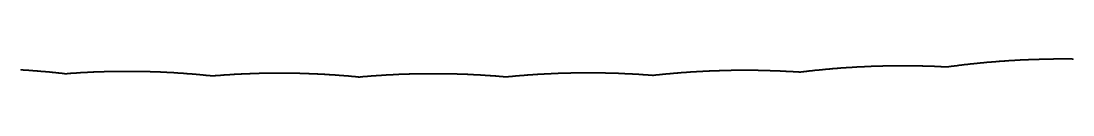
# Model space of a CAD drawing. Header units: metres. Extents: x 0 to 360, y 49 to 117.
# Drawn here: x 191.26 to 202.5, y 66.27 to 66.47 of the extents above; entities that cross this region are included whole.
import ezdxf

# ---------------------------------------------------------------- set-up
doc = ezdxf.new("R2010")
doc.units = ezdxf.units.M

msp = doc.modelspace()

# ---------------------------------------------------------------- linework, layer by layer
for p in [(202.128, 66.464), (202.134, 66.464), (202.141, 66.464), (202.147, 66.465), (202.153, 66.465), (202.16, 66.465), (202.166, 66.465), (202.172, 66.465), (202.179, 66.465), (202.185, 66.466), (202.192, 66.466), (202.198, 66.466), (202.204, 66.466), (202.211, 66.466), (202.217, 66.466), (202.223, 66.466), (202.23, 66.467), (202.236, 66.467), (202.243, 66.467), (202.249, 66.467), (202.255, 66.467), (202.262, 66.467), (202.268, 66.467), (202.274, 66.467), (202.281, 66.467), (202.287, 66.467), (202.294, 66.467), (202.3, 66.468), (202.306, 66.468), (202.313, 66.468), (202.319, 66.468), (202.326, 66.468), (202.332, 66.468), (202.338, 66.468), (202.345, 66.468), (202.351, 66.468), (202.357, 66.468), (202.364, 66.468), (202.37, 66.468), (202.377, 66.468), (202.383, 66.468), (202.389, 66.468), (202.396, 66.468), (202.402, 66.468), (202.408, 66.468), (202.415, 66.468), (202.421, 66.468), (202.428, 66.468), (202.434, 66.468), (202.44, 66.468), (202.447, 66.468), (202.453, 66.468), (202.46, 66.468), (202.466, 66.468), (202.472, 66.468), (202.479, 66.468), (202.485, 66.468), (202.491, 66.468), (202.498, 66.467), (202.504, 66.467), (199.812, 66.352), (199.818, 66.353), (199.824, 66.353), (199.831, 66.354), (199.837, 66.354), (199.843, 66.355), (199.849, 66.356), (199.856, 66.356), (199.862, 66.357), (199.868, 66.357), (199.875, 66.358), (199.881, 66.359), (199.887, 66.359), (199.894, 66.36), (199.9, 66.36), (199.906, 66.361), (199.913, 66.361), (199.919, 66.362), (199.925, 66.362), (199.932, 66.363), (199.938, 66.364), (199.944, 66.364), (199.951, 66.365), (199.957, 66.365), (199.963, 66.366), (199.97, 66.366), (199.976, 66.367), (199.982, 66.367), (199.988, 66.368), (199.995, 66.368), (200.001, 66.369), (200.007, 66.369), (200.014, 66.37), (200.02, 66.37), (200.026, 66.371), (200.033, 66.371), (200.039, 66.372), (200.045, 66.372), (200.052, 66.372), (200.058, 66.373), (200.064, 66.373), (200.071, 66.374), (200.077, 66.374), (200.083, 66.375), (200.09, 66.375), (200.096, 66.375), (200.102, 66.376), (200.109, 66.376), (200.115, 66.377), (200.121, 66.377), (200.128, 66.378), (200.134, 66.378), (200.14, 66.378), (200.147, 66.379), (200.153, 66.379), (200.159, 66.379), (200.166, 66.38), (200.172, 66.38), (200.178, 66.381), (200.185, 66.381), (200.191, 66.381), (200.197, 66.382), (200.203, 66.382), (200.21, 66.382), (200.216, 66.383), (200.222, 66.383), (200.229, 66.383), (200.235, 66.384), (200.241, 66.384), (200.248, 66.384), (200.254, 66.385), (200.26, 66.385), (200.267, 66.385), (200.273, 66.385), (200.279, 66.386), (200.286, 66.386), (200.292, 66.386), (200.298, 66.387), (200.305, 66.387), (200.311, 66.387), (200.317, 66.387), (200.324, 66.388), (200.33, 66.388), (200.336, 66.388), (200.343, 66.388), (200.349, 66.389), (200.355, 66.389), (200.362, 66.389), (200.368, 66.389), (200.374, 66.39), (200.381, 66.39), (200.387, 66.39), (200.393, 66.39), (200.4, 66.39), (200.406, 66.391), (200.412, 66.391), (200.419, 66.391), (200.425, 66.391), (200.431, 66.391), (200.438, 66.392), (200.444, 66.392), (200.45, 66.392), (200.457, 66.392), (200.463, 66.392), (200.469, 66.392), (200.476, 66.393), (200.482, 66.393), (200.488, 66.393), (200.495, 66.393), (200.501, 66.393), (200.507, 66.393), (200.514, 66.393), (200.52, 66.393), (200.526, 66.394), (200.533, 66.394), (200.539, 66.394), (200.545, 66.394), (200.552, 66.394), (200.558, 66.394), (200.564, 66.394), (200.571, 66.394), (200.577, 66.394), (200.583, 66.394), (200.59, 66.395), (200.596, 66.395), (200.602, 66.395), (200.609, 66.395), (200.615, 66.395), (200.621, 66.395), (200.628, 66.395), (200.634, 66.395), (200.64, 66.395), (200.647, 66.395), (200.653, 66.395), (200.659, 66.395), (200.666, 66.395), (200.672, 66.395), (200.678, 66.395), (200.685, 66.395), (200.691, 66.395), (200.697, 66.395), (200.704, 66.395), (200.71, 66.395), (200.716, 66.395), (200.723, 66.395), (200.729, 66.395), (200.735, 66.395), (200.742, 66.395), (200.748, 66.395), (200.754, 66.395), (200.761, 66.395), (200.767, 66.395), (200.774, 66.395), (200.78, 66.395), (200.786, 66.394), (200.793, 66.394), (200.799, 66.394), (200.805, 66.394), (200.812, 66.394), (200.818, 66.394), (200.824, 66.394), (200.831, 66.394), (200.837, 66.394), (200.843, 66.394), (200.85, 66.393), (200.856, 66.393), (200.862, 66.393), (200.869, 66.393), (200.875, 66.393), (200.881, 66.393), (200.888, 66.393), (200.894, 66.393), (200.9, 66.392), (200.907, 66.392), (200.913, 66.392), (200.919, 66.392), (200.926, 66.392), (200.932, 66.392), (200.938, 66.391), (200.945, 66.391), (200.951, 66.391), (200.957, 66.391), (200.964, 66.391), (200.97, 66.39), (200.977, 66.39), (200.983, 66.39), (200.989, 66.39), (200.996, 66.39), (201.002, 66.389), (201.008, 66.389), (201.015, 66.389), (201.021, 66.389), (201.027, 66.388), (201.034, 66.388), (201.04, 66.388), (201.046, 66.388), (201.053, 66.387), (201.059, 66.387), (201.065, 66.387), (201.072, 66.387), (201.078, 66.386), (201.084, 66.386), (201.091, 66.386), (201.097, 66.385), (201.103, 66.385), (201.11, 66.385), (201.116, 66.385), (201.122, 66.384), (201.129, 66.384), (201.135, 66.384), (201.142, 66.383), (201.148, 66.383), (201.154, 66.383), (201.161, 66.383), (201.167, 66.384), (201.173, 66.385), (201.18, 66.386), (201.186, 66.386), (201.192, 66.387), (201.199, 66.388), (201.205, 66.389), (201.211, 66.39), (201.218, 66.391), (201.224, 66.392), (201.23, 66.392), (201.237, 66.393), (201.243, 66.394), (201.25, 66.395), (201.256, 66.396), (201.262, 66.396), (201.269, 66.397), (201.275, 66.398), (201.281, 66.399), (201.288, 66.4), (201.294, 66.4), (201.3, 66.401), (201.307, 66.402), (201.313, 66.403), (201.319, 66.404), (201.326, 66.404), (201.332, 66.405), (201.338, 66.406), (201.345, 66.407), (201.351, 66.407), (201.358, 66.408), (201.364, 66.409), (201.37, 66.409), (201.377, 66.41), (201.383, 66.411), (201.389, 66.412), (201.396, 66.412), (201.402, 66.413), (201.408, 66.414), (201.415, 66.414), (201.421, 66.415), (201.427, 66.416), (201.434, 66.416), (201.44, 66.417), (201.447, 66.418), (201.453, 66.419), (201.459, 66.419), (201.466, 66.42), (201.472, 66.421), (201.478, 66.421), (201.485, 66.422), (201.491, 66.422), (201.497, 66.423), (201.504, 66.424), (201.51, 66.424), (201.516, 66.425), (201.523, 66.426), (201.529, 66.426), (201.536, 66.427), (201.542, 66.427), (201.548, 66.428), (201.555, 66.429), (201.561, 66.429), (201.567, 66.43), (201.574, 66.43), (201.58, 66.431), (201.586, 66.432), (201.593, 66.432), (201.599, 66.433), (201.606, 66.433), (201.612, 66.434), (201.618, 66.434), (201.625, 66.435), (201.631, 66.435), (201.637, 66.436), (201.644, 66.437), (201.65, 66.437), (201.656, 66.438), (201.663, 66.438), (201.669, 66.439), (201.676, 66.439), (201.682, 66.44), (201.688, 66.44), (201.695, 66.441), (201.701, 66.441), (201.707, 66.442), (201.714, 66.442), (201.72, 66.443), (201.726, 66.443), (201.733, 66.444), (201.739, 66.444), (201.746, 66.444), (201.752, 66.445), (201.758, 66.445), (201.765, 66.446), (201.771, 66.446), (201.777, 66.447), (201.784, 66.447), (201.79, 66.448), (201.796, 66.448), (201.803, 66.448), (201.809, 66.449), (201.816, 66.449), (201.822, 66.45), (201.828, 66.45), (201.835, 66.451), (201.841, 66.451), (201.847, 66.451), (201.854, 66.452), (201.86, 66.452), (201.867, 66.452), (201.873, 66.453), (201.879, 66.453), (201.886, 66.454), (201.892, 66.454), (201.898, 66.454), (201.905, 66.455), (201.911, 66.455), (201.917, 66.455), (201.924, 66.456), (201.93, 66.456), (201.937, 66.456), (201.943, 66.457), (201.949, 66.457), (201.956, 66.457), (201.962, 66.458), (201.968, 66.458), (201.975, 66.458), (201.981, 66.458), (201.988, 66.459), (201.994, 66.459), (202, 66.459), (202.007, 66.46), (202.013, 66.46), (202.019, 66.46), (202.026, 66.46), (202.032, 66.461), (202.039, 66.461), (202.045, 66.461), (202.051, 66.461), (202.058, 66.462), (202.064, 66.462), (202.07, 66.462), (202.077, 66.462), (202.083, 66.463), (202.09, 66.463), (202.096, 66.463), (202.102, 66.463), (202.109, 66.463), (202.115, 66.464), (202.121, 66.464), (191.258, 66.351), (191.264, 66.35), (191.271, 66.35), (191.277, 66.35), (191.283, 66.349), (191.289, 66.349), (191.295, 66.348), (191.301, 66.348), (191.307, 66.348), (191.313, 66.347), (191.32, 66.347), (191.326, 66.346), (191.332, 66.346), (191.338, 66.346), (191.344, 66.345), (191.35, 66.345), (191.356, 66.344), (191.363, 66.344), (191.369, 66.343), (191.375, 66.343), (191.381, 66.343), (191.387, 66.342), (191.393, 66.342), (191.399, 66.341), (191.406, 66.341), (191.412, 66.34), (191.418, 66.34), (191.424, 66.339), (191.43, 66.339), (191.436, 66.338), (191.442, 66.338), (191.448, 66.337), (191.455, 66.337), (191.461, 66.336), (191.467, 66.336), (191.473, 66.335), (191.479, 66.335), (191.485, 66.334), (191.491, 66.334), (191.498, 66.333), (191.504, 66.333), (191.51, 66.332), (191.516, 66.332), (191.522, 66.331), (191.528, 66.33), (191.534, 66.33), (191.541, 66.329), (191.547, 66.329), (191.553, 66.328), (191.559, 66.328), (191.565, 66.327), (191.571, 66.326), (191.577, 66.326), (191.584, 66.325), (191.59, 66.325), (191.596, 66.324), (191.602, 66.323), (191.608, 66.323), (191.614, 66.322), (191.62, 66.322), (191.627, 66.321), (191.633, 66.32), (191.639, 66.32), (191.645, 66.319), (191.651, 66.318), (191.657, 66.318), (191.663, 66.317), (191.67, 66.317), (191.676, 66.316), (191.682, 66.315), (191.688, 66.315), (191.694, 66.314), (191.7, 66.313), (191.706, 66.312), (191.713, 66.312), (191.719, 66.311), (191.725, 66.31), (191.731, 66.31), (191.737, 66.31), (191.743, 66.31), (191.749, 66.31), (191.756, 66.311), (191.762, 66.311), (191.768, 66.312), (191.774, 66.312), (191.78, 66.313), (191.786, 66.313), (191.792, 66.314), (191.799, 66.314), (191.805, 66.315), (191.811, 66.315), (191.817, 66.315), (191.823, 66.316), (191.829, 66.316), (191.835, 66.317), (191.842, 66.317), (191.848, 66.317), (191.854, 66.318), (191.86, 66.318), (191.866, 66.319), (191.872, 66.319), (191.878, 66.319), (191.885, 66.32), (191.891, 66.32), (191.897, 66.321), (191.903, 66.321), (191.909, 66.321), (191.915, 66.322), (191.921, 66.322), (191.928, 66.322), (191.934, 66.323), (191.94, 66.323), (191.946, 66.323), (191.952, 66.324), (191.958, 66.324), (191.964, 66.324), (191.971, 66.325), (191.977, 66.325), (191.983, 66.325), (191.989, 66.325), (191.995, 66.326), (192.001, 66.326), (192.007, 66.326), (192.014, 66.327), (192.02, 66.327), (192.026, 66.327), (192.032, 66.327), (192.038, 66.328), (192.044, 66.328), (192.051, 66.328), (192.057, 66.328), (192.063, 66.329), (192.069, 66.329), (192.075, 66.329), (192.081, 66.329), (192.087, 66.33), (192.094, 66.33), (192.1, 66.33), (192.106, 66.33), (192.112, 66.33), (192.118, 66.331), (192.124, 66.331), (192.13, 66.331), (192.137, 66.331), (192.143, 66.331), (192.149, 66.332), (192.155, 66.332), (192.161, 66.332), (192.167, 66.332), (192.174, 66.332), (192.18, 66.332), (192.186, 66.333), (192.192, 66.333), (192.198, 66.333), (192.204, 66.333), (192.21, 66.333), (192.217, 66.333), (192.223, 66.333), (192.229, 66.334), (192.235, 66.334), (192.241, 66.334), (192.247, 66.334), (192.254, 66.334), (192.26, 66.334), (192.266, 66.334), (192.272, 66.334), (192.278, 66.334), (192.284, 66.334), (192.29, 66.335), (192.297, 66.335), (192.303, 66.335), (192.309, 66.335), (192.315, 66.335), (192.321, 66.335), (192.327, 66.335), (192.334, 66.335), (192.34, 66.335), (192.346, 66.335), (192.352, 66.335), (192.358, 66.335), (192.364, 66.335), (192.37, 66.335), (192.377, 66.335), (192.383, 66.335), (192.389, 66.335), (192.395, 66.335), (192.401, 66.335), (192.407, 66.335), (192.414, 66.335), (192.42, 66.335), (192.426, 66.335), (192.432, 66.335), (192.438, 66.335), (192.444, 66.335), (192.45, 66.335), (192.457, 66.335), (192.463, 66.335), (192.469, 66.335), (192.475, 66.335), (192.481, 66.335), (192.487, 66.335), (192.494, 66.335), (192.5, 66.334), (192.506, 66.334), (192.512, 66.334), (192.518, 66.334), (192.524, 66.334), (192.531, 66.334), (192.537, 66.334), (192.543, 66.334), (192.549, 66.334), (192.555, 66.334), (192.561, 66.333), (192.567, 66.333), (192.574, 66.333), (192.58, 66.333), (192.586, 66.333), (192.592, 66.333), (192.598, 66.333), (192.604, 66.332), (192.611, 66.332), (192.617, 66.332), (192.623, 66.332), (192.629, 66.332), (192.635, 66.332), (192.641, 66.331), (192.648, 66.331), (192.654, 66.331), (192.66, 66.331), (192.666, 66.331), (192.672, 66.33), (192.678, 66.33), (192.685, 66.33), (192.691, 66.33), (192.697, 66.33), (192.703, 66.329), (192.709, 66.329), (192.715, 66.329), (192.721, 66.329), (192.728, 66.328), (192.734, 66.328), (192.74, 66.328), (192.746, 66.328), (192.752, 66.327), (192.758, 66.327), (192.765, 66.327), (192.771, 66.327), (192.777, 66.326), (192.783, 66.326), (192.789, 66.326), (192.795, 66.325), (192.802, 66.325), (192.808, 66.325), (192.814, 66.325), (192.82, 66.324), (192.826, 66.324), (192.832, 66.324), (192.839, 66.323), (192.845, 66.323), (192.851, 66.323), (192.857, 66.322), (192.863, 66.322), (192.869, 66.322), (192.876, 66.321), (192.882, 66.321), (192.888, 66.321), (192.894, 66.32), (192.9, 66.32), (192.906, 66.319), (192.913, 66.319), (192.919, 66.319), (192.925, 66.318), (192.931, 66.318), (192.937, 66.317), (192.943, 66.317), (192.95, 66.317), (192.956, 66.316), (192.962, 66.316), (192.968, 66.315), (192.974, 66.315), (192.98, 66.315), (192.987, 66.314), (192.993, 66.314), (192.999, 66.313), (193.005, 66.313), (193.011, 66.312), (193.017, 66.312), (193.024, 66.311), (193.03, 66.311), (193.036, 66.31), (193.042, 66.31), (193.048, 66.31), (193.054, 66.309), (193.061, 66.309), (193.067, 66.308), (193.073, 66.308), (193.079, 66.307), (193.085, 66.307), (193.091, 66.306), (193.098, 66.306), (193.104, 66.305), (193.11, 66.304), (193.116, 66.304), (193.122, 66.303), (193.128, 66.303), (193.135, 66.302), (193.141, 66.302), (193.147, 66.301), (193.153, 66.301), (193.159, 66.3), (193.165, 66.3), (193.172, 66.299), (193.178, 66.298), (193.184, 66.298), (193.19, 66.297), (193.196, 66.297), (193.202, 66.296), (193.209, 66.295), (193.215, 66.295), (193.221, 66.294), (193.227, 66.294), (193.233, 66.293), (193.239, 66.292), (193.246, 66.292), (193.252, 66.291), (193.258, 66.291), (193.264, 66.29), (193.27, 66.289), (193.277, 66.289), (193.283, 66.288), (193.289, 66.287), (193.295, 66.287), (193.301, 66.286), (193.307, 66.286), (193.314, 66.287), (193.32, 66.287), (193.326, 66.288), (193.332, 66.288), (193.338, 66.289), (193.344, 66.289), (193.351, 66.29), (193.357, 66.29), (193.363, 66.291), (193.369, 66.291), (193.375, 66.292), (193.381, 66.292), (193.388, 66.292), (193.394, 66.293), (193.4, 66.293), (193.406, 66.294), (193.412, 66.294), (193.419, 66.295), (193.425, 66.295), (193.431, 66.296), (193.437, 66.296), (193.443, 66.296), (193.449, 66.297), (193.456, 66.297), (193.462, 66.298), (193.468, 66.298), (193.474, 66.299), (193.48, 66.299), (193.486, 66.299), (193.493, 66.3), (193.499, 66.3), (193.505, 66.3), (193.511, 66.301), (193.517, 66.301), (193.524, 66.302), (193.53, 66.302), (193.536, 66.302), (193.542, 66.303), (193.548, 66.303), (193.554, 66.303), (193.561, 66.304), (193.567, 66.304), (193.573, 66.304), (193.579, 66.305), (193.585, 66.305), (193.591, 66.305), (193.598, 66.306), (193.604, 66.306), (193.61, 66.306), (193.616, 66.307), (193.622, 66.307), (193.629, 66.307), (193.635, 66.307), (193.641, 66.308), (193.647, 66.308), (193.653, 66.308), (193.659, 66.309), (193.666, 66.309), (193.672, 66.309), (193.678, 66.309), (193.684, 66.31), (193.69, 66.31), (193.697, 66.31), (193.703, 66.31), (193.709, 66.311), (193.715, 66.311), (193.721, 66.311), (193.727, 66.311), (193.734, 66.311), (193.74, 66.312), (193.746, 66.312), (193.752, 66.312), (193.758, 66.312), (193.765, 66.312), (193.771, 66.313), (193.777, 66.313), (193.783, 66.313), (193.789, 66.313), (193.795, 66.313), (193.802, 66.313), (193.808, 66.314), (193.814, 66.314), (193.82, 66.314), (193.826, 66.314), (193.833, 66.314), (193.839, 66.314), (193.845, 66.314), (193.851, 66.315), (193.857, 66.315), (193.863, 66.315), (193.87, 66.315), (193.876, 66.315), (193.882, 66.315), (193.888, 66.315), (193.894, 66.315), (193.901, 66.315), (193.907, 66.316), (193.913, 66.316), (193.919, 66.316), (193.925, 66.316), (193.932, 66.316), (193.938, 66.316), (193.944, 66.316), (193.95, 66.316), (193.956, 66.316), (193.962, 66.316), (193.969, 66.316), (193.975, 66.316), (193.981, 66.316), (193.987, 66.316), (193.993, 66.316), (194, 66.316), (194.006, 66.316), (194.012, 66.316), (194.018, 66.316), (194.024, 66.316), (194.03, 66.316), (194.037, 66.316), (194.043, 66.316), (194.049, 66.316), (194.055, 66.316), (194.061, 66.316), (194.068, 66.316), (194.074, 66.316), (194.08, 66.316), (194.086, 66.316), (194.092, 66.316), (194.099, 66.316), (194.105, 66.316), (194.111, 66.316), (194.117, 66.316), (194.123, 66.316), (194.13, 66.316), (194.136, 66.316), (194.142, 66.315), (194.148, 66.315), (194.154, 66.315), (194.16, 66.315), (194.167, 66.315), (194.173, 66.315), (194.179, 66.315), (194.185, 66.315), (194.191, 66.315), (194.198, 66.315), (194.204, 66.314), (194.21, 66.314), (194.216, 66.314), (194.222, 66.314), (194.229, 66.314), (194.235, 66.314), (194.241, 66.313), (194.247, 66.313), (194.253, 66.313), (194.26, 66.313), (194.266, 66.313), (194.272, 66.313), (194.278, 66.312), (194.284, 66.312), (194.29, 66.312), (194.297, 66.312), (194.303, 66.312), (194.309, 66.311), (194.315, 66.311), (194.321, 66.311), (194.328, 66.311), (194.334, 66.311), (194.34, 66.31), (194.346, 66.31), (194.352, 66.31), (194.359, 66.31), (194.365, 66.309), (194.371, 66.309), (194.377, 66.309), (194.383, 66.309), (194.39, 66.308), (194.396, 66.308), (194.402, 66.308), (194.408, 66.308), (194.414, 66.307), (194.421, 66.307), (194.427, 66.307), (194.433, 66.306), (194.439, 66.306), (194.445, 66.306), (194.452, 66.305), (194.458, 66.305), (194.464, 66.305), (194.47, 66.304), (194.476, 66.304), (194.483, 66.304), (194.489, 66.303), (194.495, 66.303), (194.501, 66.303), (194.507, 66.302), (194.514, 66.302), (194.52, 66.302), (194.526, 66.301), (194.532, 66.301), (194.538, 66.301), (194.545, 66.3), (194.551, 66.3), (194.557, 66.299), (194.563, 66.299), (194.569, 66.299), (194.576, 66.298), (194.582, 66.298), (194.588, 66.297), (194.594, 66.297), (194.6, 66.297), (194.607, 66.296), (194.613, 66.296), (194.619, 66.295), (194.625, 66.295), (194.631, 66.294), (194.638, 66.294), (194.644, 66.294), (194.65, 66.293), (194.656, 66.293), (194.662, 66.292), (194.669, 66.292), (194.675, 66.291), (194.681, 66.291), (194.687, 66.29), (194.693, 66.29), (194.7, 66.289), (194.706, 66.289), (194.712, 66.288), (194.718, 66.288), (194.724, 66.287), (194.731, 66.287), (194.737, 66.286), (194.743, 66.286), (194.749, 66.285), (194.755, 66.285), (194.762, 66.284), (194.768, 66.284), (194.774, 66.283), (194.78, 66.282), (194.786, 66.282), (194.793, 66.281), (194.799, 66.281), (194.805, 66.28), (194.811, 66.28), (194.817, 66.279), (194.824, 66.278), (194.83, 66.278), (194.836, 66.277), (194.842, 66.277), (194.848, 66.276), (194.855, 66.275), (194.861, 66.275), (194.867, 66.274), (194.873, 66.274), (194.879, 66.274), (194.886, 66.275), (194.892, 66.275), (194.898, 66.276), (194.904, 66.276), (194.91, 66.277), (194.917, 66.278), (194.923, 66.278), (194.929, 66.279), (194.935, 66.279), (194.941, 66.28), (194.948, 66.28), (194.954, 66.281), (194.96, 66.281), (194.966, 66.282), (194.972, 66.282), (194.979, 66.283), (194.985, 66.283), (194.991, 66.284), (194.997, 66.284), (195.004, 66.285), (195.01, 66.285), (195.016, 66.286), (195.022, 66.286), (195.028, 66.287), (195.035, 66.287), (195.041, 66.288), (195.047, 66.288), (195.053, 66.288), (195.059, 66.289), (195.066, 66.289), (195.072, 66.29), (195.078, 66.29), (195.084, 66.291), (195.09, 66.291), (195.097, 66.291), (195.103, 66.292), (195.109, 66.292), (195.115, 66.293), (195.121, 66.293), (195.128, 66.293), (195.134, 66.294), (195.14, 66.294), (195.146, 66.295), (195.153, 66.295), (195.159, 66.295), (195.165, 66.296), (195.171, 66.296), (195.177, 66.296), (195.184, 66.297), (195.19, 66.297), (195.196, 66.297), (195.202, 66.298), (195.208, 66.298), (195.215, 66.298), (195.221, 66.299), (195.227, 66.299), (195.233, 66.299), (195.239, 66.3), (195.246, 66.3), (195.252, 66.3), (195.258, 66.301), (195.264, 66.301), (195.271, 66.301), (195.277, 66.301), (195.283, 66.302), (195.289, 66.302), (195.295, 66.302), (195.302, 66.303), (195.308, 66.303), (195.314, 66.303), (195.32, 66.303), (195.326, 66.304), (195.333, 66.304), (195.339, 66.304), (195.345, 66.304), (195.351, 66.305), (195.358, 66.305), (195.364, 66.305), (195.37, 66.305), (195.376, 66.305), (195.382, 66.306), (195.389, 66.306), (195.395, 66.306), (195.401, 66.306), (195.407, 66.306), (195.413, 66.307), (195.42, 66.307), (195.426, 66.307), (195.432, 66.307), (195.438, 66.307), (195.445, 66.307), (195.451, 66.308), (195.457, 66.308), (195.463, 66.308), (195.469, 66.308), (195.476, 66.308), (195.482, 66.308), (195.488, 66.308), (195.494, 66.309), (195.501, 66.309), (195.507, 66.309), (195.513, 66.309), (195.519, 66.309), (195.525, 66.309), (195.532, 66.309), (195.538, 66.309), (195.544, 66.309), (195.55, 66.31), (195.557, 66.31), (195.563, 66.31), (195.569, 66.31), (195.575, 66.31), (195.581, 66.31), (195.588, 66.31), (195.594, 66.31), (195.6, 66.31), (195.606, 66.31), (195.612, 66.31), (195.619, 66.31), (195.625, 66.31), (195.631, 66.31), (195.637, 66.31), (195.644, 66.31), (195.65, 66.31), (195.656, 66.31), (195.662, 66.31), (195.668, 66.31), (195.675, 66.31), (195.681, 66.31), (195.687, 66.31), (195.693, 66.31), (195.7, 66.31), (195.706, 66.31), (195.712, 66.31), (195.718, 66.31), (195.724, 66.31), (195.731, 66.31), (195.737, 66.31), (195.743, 66.31), (195.749, 66.31), (195.756, 66.31), (195.762, 66.31), (195.768, 66.31), (195.774, 66.31), (195.78, 66.31), (195.787, 66.309), (195.793, 66.309), (195.799, 66.309), (195.805, 66.309), (195.812, 66.309), (195.818, 66.309), (195.824, 66.309), (195.83, 66.309), (195.837, 66.309), (195.843, 66.308), (195.849, 66.308), (195.855, 66.308), (195.861, 66.308), (195.868, 66.308), (195.874, 66.308), (195.88, 66.308), (195.886, 66.307), (195.893, 66.307), (195.899, 66.307), (195.905, 66.307), (195.911, 66.307), (195.917, 66.307), (195.924, 66.306), (195.93, 66.306), (195.936, 66.306), (195.942, 66.306), (195.949, 66.306), (195.955, 66.305), (195.961, 66.305), (195.967, 66.305), (195.974, 66.305), (195.98, 66.304), (195.986, 66.304), (195.992, 66.304), (195.998, 66.304), (196.005, 66.304), (196.011, 66.303), (196.017, 66.303), (196.023, 66.303), (196.03, 66.303), (196.036, 66.302), (196.042, 66.302), (196.048, 66.302), (196.054, 66.301), (196.061, 66.301), (196.067, 66.301), (196.073, 66.301), (196.079, 66.3), (196.086, 66.3), (196.092, 66.3), (196.098, 66.299), (196.104, 66.299), (196.111, 66.299), (196.117, 66.298), (196.123, 66.298), (196.129, 66.298), (196.135, 66.297), (196.142, 66.297), (196.148, 66.297), (196.154, 66.296), (196.16, 66.296), (196.167, 66.296), (196.173, 66.295), (196.179, 66.295), (196.185, 66.294), (196.192, 66.294), (196.198, 66.294), (196.204, 66.293), (196.21, 66.293), (196.217, 66.293), (196.223, 66.292), (196.229, 66.292), (196.235, 66.291), (196.241, 66.291), (196.248, 66.29), (196.254, 66.29), (196.26, 66.29), (196.266, 66.289), (196.273, 66.289), (196.279, 66.288), (196.285, 66.288), (196.291, 66.287), (196.298, 66.287), (196.304, 66.286), (196.31, 66.286), (196.316, 66.286), (196.322, 66.285), (196.329, 66.285), (196.335, 66.284), (196.341, 66.284), (196.347, 66.283), (196.354, 66.283), (196.36, 66.282), (196.366, 66.282), (196.372, 66.281), (196.379, 66.281), (196.385, 66.28), (196.391, 66.28), (196.397, 66.279), (196.404, 66.278), (196.41, 66.278), (196.416, 66.277), (196.422, 66.277), (196.429, 66.276), (196.435, 66.276), (196.441, 66.275), (196.447, 66.275), (196.453, 66.276), (196.46, 66.277), (196.466, 66.277), (196.472, 66.278), (196.478, 66.278), (196.485, 66.279), (196.491, 66.28), (196.497, 66.28), (196.503, 66.281), (196.51, 66.281), (196.516, 66.282), (196.522, 66.283), (196.528, 66.283), (196.535, 66.284), (196.541, 66.284), (196.547, 66.285), (196.553, 66.285), (196.56, 66.286), (196.566, 66.286), (196.572, 66.287), (196.578, 66.288), (196.585, 66.288), (196.591, 66.289), (196.597, 66.289), (196.603, 66.29), (196.609, 66.29), (196.616, 66.291), (196.622, 66.291), (196.628, 66.292), (196.634, 66.292), (196.641, 66.293), (196.647, 66.293), (196.653, 66.294), (196.659, 66.294), (196.666, 66.295), (196.672, 66.295), (196.678, 66.296), (196.684, 66.296), (196.691, 66.297), (196.697, 66.297), (196.703, 66.297), (196.709, 66.298), (196.716, 66.298), (196.722, 66.299), (196.728, 66.299), (196.734, 66.3), (196.741, 66.3), (196.747, 66.3), (196.753, 66.301), (196.759, 66.301), (196.766, 66.302), (196.772, 66.302), (196.778, 66.302), (196.784, 66.303), (196.791, 66.303), (196.797, 66.304), (196.803, 66.304), (196.809, 66.304), (196.816, 66.305), (196.822, 66.305), (196.828, 66.305), (196.834, 66.306), (196.841, 66.306), (196.847, 66.306), (196.853, 66.307), (196.859, 66.307), (196.866, 66.308), (196.872, 66.308), (196.878, 66.308), (196.884, 66.308), (196.891, 66.309), (196.897, 66.309), (196.903, 66.309), (196.909, 66.31), (196.915, 66.31), (196.922, 66.31), (196.928, 66.311), (196.934, 66.311), (196.94, 66.311), (196.947, 66.311), (196.953, 66.312), (196.959, 66.312), (196.965, 66.312), (196.972, 66.312), (196.978, 66.313), (196.984, 66.313), (196.99, 66.313), (196.997, 66.313), (197.003, 66.314), (197.009, 66.314), (197.015, 66.314), (197.022, 66.314), (197.028, 66.315), (197.034, 66.315), (197.041, 66.315), (197.047, 66.315), (197.053, 66.315), (197.059, 66.316), (197.066, 66.316), (197.072, 66.316), (197.078, 66.316), (197.084, 66.316), (197.091, 66.316), (197.097, 66.317), (197.103, 66.317), (197.109, 66.317), (197.116, 66.317), (197.122, 66.317), (197.128, 66.317), (197.134, 66.317), (197.141, 66.318), (197.147, 66.318), (197.153, 66.318), (197.159, 66.318), (197.166, 66.318), (197.172, 66.318), (197.178, 66.318), (197.184, 66.318), (197.191, 66.319), (197.197, 66.319), (197.203, 66.319), (197.209, 66.319), (197.216, 66.319), (197.222, 66.319), (197.228, 66.319), (197.234, 66.319), (197.241, 66.319), (197.247, 66.319), (197.253, 66.319), (197.259, 66.319), (197.266, 66.319), (197.272, 66.319), (197.278, 66.319), (197.284, 66.319), (197.291, 66.319), (197.297, 66.319), (197.303, 66.319), (197.309, 66.319), (197.316, 66.319), (197.322, 66.319), (197.328, 66.319), (197.334, 66.319), (197.341, 66.319), (197.347, 66.319), (197.353, 66.319), (197.36, 66.319), (197.366, 66.319), (197.372, 66.319), (197.378, 66.319), (197.385, 66.319), (197.391, 66.319), (197.397, 66.319), (197.403, 66.319), (197.41, 66.319), (197.416, 66.319), (197.422, 66.319), (197.428, 66.319), (197.435, 66.319), (197.441, 66.319), (197.447, 66.319), (197.453, 66.318), (197.46, 66.318), (197.466, 66.318), (197.472, 66.318), (197.478, 66.318), (197.485, 66.318), (197.491, 66.318), (197.497, 66.318), (197.504, 66.318), (197.51, 66.317), (197.516, 66.317), (197.522, 66.317), (197.529, 66.317), (197.535, 66.317), (197.541, 66.317), (197.547, 66.317), (197.554, 66.316), (197.56, 66.316), (197.566, 66.316), (197.572, 66.316), (197.579, 66.316), (197.585, 66.315), (197.591, 66.315), (197.597, 66.315), (197.604, 66.315), (197.61, 66.315), (197.616, 66.314), (197.623, 66.314), (197.629, 66.314), (197.635, 66.314), (197.641, 66.314), (197.648, 66.313), (197.654, 66.313), (197.66, 66.313), (197.666, 66.313), (197.673, 66.312), (197.679, 66.312), (197.685, 66.312), (197.691, 66.312), (197.698, 66.311), (197.704, 66.311), (197.71, 66.311), (197.717, 66.31), (197.723, 66.31), (197.729, 66.31), (197.735, 66.31), (197.742, 66.309), (197.748, 66.309), (197.754, 66.309), (197.76, 66.308), (197.767, 66.308), (197.773, 66.308), (197.779, 66.307), (197.785, 66.307), (197.792, 66.307), (197.798, 66.306), (197.804, 66.306), (197.811, 66.306), (197.817, 66.305), (197.823, 66.305), (197.829, 66.305), (197.836, 66.304), (197.842, 66.304), (197.848, 66.303), (197.854, 66.303), (197.861, 66.303), (197.867, 66.302), (197.873, 66.302), (197.88, 66.301), (197.886, 66.301), (197.892, 66.301), (197.898, 66.3), (197.905, 66.3), (197.911, 66.299), (197.917, 66.299), (197.923, 66.299), (197.93, 66.298), (197.936, 66.298), (197.942, 66.297), (197.948, 66.297), (197.955, 66.296), (197.961, 66.296), (197.967, 66.295), (197.974, 66.295), (197.98, 66.294), (197.986, 66.294), (197.992, 66.294), (197.999, 66.293), (198.005, 66.293), (198.011, 66.292), (198.017, 66.292), (198.024, 66.293), (198.03, 66.294), (198.036, 66.294), (198.043, 66.295), (198.049, 66.296), (198.055, 66.296), (198.061, 66.297), (198.068, 66.298), (198.074, 66.298), (198.08, 66.299), (198.087, 66.3), (198.093, 66.3), (198.099, 66.301), (198.105, 66.302), (198.112, 66.302), (198.118, 66.303), (198.124, 66.303), (198.13, 66.304), (198.137, 66.305), (198.143, 66.305), (198.149, 66.306), (198.156, 66.307), (198.162, 66.307), (198.168, 66.308), (198.174, 66.308), (198.181, 66.309), (198.187, 66.309), (198.193, 66.31), (198.199, 66.311), (198.206, 66.311), (198.212, 66.312), (198.218, 66.312), (198.225, 66.313), (198.231, 66.313), (198.237, 66.314), (198.243, 66.315), (198.25, 66.315), (198.256, 66.316), (198.262, 66.316), (198.269, 66.317), (198.275, 66.317), (198.281, 66.318), (198.287, 66.318), (198.294, 66.319), (198.3, 66.319), (198.306, 66.32), (198.313, 66.32), (198.319, 66.321), (198.325, 66.321), (198.331, 66.322), (198.338, 66.322), (198.344, 66.323), (198.35, 66.323), (198.356, 66.323), (198.363, 66.324), (198.369, 66.324), (198.375, 66.325), (198.382, 66.325), (198.388, 66.326), (198.394, 66.326), (198.4, 66.327), (198.407, 66.327), (198.413, 66.327), (198.419, 66.328), (198.426, 66.328), (198.432, 66.329), (198.438, 66.329), (198.444, 66.329), (198.451, 66.33), (198.457, 66.33), (198.463, 66.331), (198.47, 66.331), (198.476, 66.331), (198.482, 66.332), (198.488, 66.332), (198.495, 66.332), (198.501, 66.333), (198.507, 66.333), (198.514, 66.334), (198.52, 66.334), (198.526, 66.334), (198.532, 66.335), (198.539, 66.335), (198.545, 66.335), (198.551, 66.336), (198.558, 66.336), (198.564, 66.336), (198.57, 66.336), (198.576, 66.337), (198.583, 66.337), (198.589, 66.337), (198.595, 66.338), (198.602, 66.338), (198.608, 66.338), (198.614, 66.338), (198.62, 66.339), (198.627, 66.339), (198.633, 66.339), (198.639, 66.34), (198.646, 66.34), (198.652, 66.34), (198.658, 66.34), (198.664, 66.341), (198.671, 66.341), (198.677, 66.341), (198.683, 66.341), (198.69, 66.341), (198.696, 66.342), (198.702, 66.342), (198.708, 66.342), (198.715, 66.342), (198.721, 66.342), (198.727, 66.343), (198.734, 66.343), (198.74, 66.343), (198.746, 66.343), (198.753, 66.343), (198.759, 66.344), (198.765, 66.344), (198.771, 66.344), (198.778, 66.344), (198.784, 66.344), (198.79, 66.344), (198.797, 66.344), (198.803, 66.345), (198.809, 66.345), (198.815, 66.345), (198.822, 66.345), (198.828, 66.345), (198.834, 66.345), (198.841, 66.345), (198.847, 66.345), (198.853, 66.346), (198.86, 66.346), (198.866, 66.346), (198.872, 66.346), (198.878, 66.346), (198.885, 66.346), (198.891, 66.346), (198.897, 66.346), (198.904, 66.346), (198.91, 66.346), (198.916, 66.346), (198.922, 66.346), (198.929, 66.346), (198.935, 66.346), (198.941, 66.347), (198.948, 66.347), (198.954, 66.347), (198.96, 66.347), (198.967, 66.347), (198.973, 66.347), (198.979, 66.347), (198.985, 66.347), (198.992, 66.347), (198.998, 66.347), (199.004, 66.347), (199.011, 66.347), (199.017, 66.347), (199.023, 66.347), (199.029, 66.347), (199.036, 66.347), (199.042, 66.347), (199.048, 66.347), (199.055, 66.346), (199.061, 66.346), (199.067, 66.346), (199.074, 66.346), (199.08, 66.346), (199.086, 66.346), (199.092, 66.346), (199.099, 66.346), (199.105, 66.346), (199.111, 66.346), (199.118, 66.346), (199.124, 66.346), (199.13, 66.346), (199.137, 66.346), (199.143, 66.345), (199.149, 66.345), (199.155, 66.345), (199.162, 66.345), (199.168, 66.345), (199.174, 66.345), (199.181, 66.345), (199.187, 66.345), (199.193, 66.344), (199.2, 66.344), (199.206, 66.344), (199.212, 66.344), (199.218, 66.344), (199.225, 66.344), (199.231, 66.343), (199.237, 66.343), (199.244, 66.343), (199.25, 66.343), (199.256, 66.343), (199.263, 66.343), (199.269, 66.342), (199.275, 66.342), (199.282, 66.342), (199.288, 66.342), (199.294, 66.342), (199.3, 66.341), (199.307, 66.341), (199.313, 66.341), (199.319, 66.341), (199.326, 66.34), (199.332, 66.34), (199.338, 66.34), (199.345, 66.34), (199.351, 66.339), (199.357, 66.339), (199.363, 66.339), (199.37, 66.339), (199.376, 66.338), (199.382, 66.338), (199.389, 66.338), (199.395, 66.338), (199.401, 66.337), (199.408, 66.337), (199.414, 66.337), (199.42, 66.336), (199.427, 66.336), (199.433, 66.336), (199.439, 66.335), (199.445, 66.335), (199.452, 66.335), (199.458, 66.334), (199.464, 66.334), (199.471, 66.334), (199.477, 66.333), (199.483, 66.333), (199.49, 66.333), (199.496, 66.332), (199.502, 66.332), (199.509, 66.332), (199.515, 66.331), (199.521, 66.331), (199.527, 66.33), (199.534, 66.33), (199.54, 66.33), (199.546, 66.329), (199.553, 66.329), (199.559, 66.328), (199.565, 66.328), (199.572, 66.328), (199.578, 66.327), (199.584, 66.327), (199.591, 66.327), (199.597, 66.328), (199.603, 66.329), (199.61, 66.33), (199.616, 66.331), (199.622, 66.331), (199.628, 66.332), (199.635, 66.333), (199.641, 66.334), (199.647, 66.334), (199.654, 66.335), (199.66, 66.336), (199.666, 66.336), (199.673, 66.337), (199.679, 66.338), (199.685, 66.339), (199.692, 66.339), (199.698, 66.34), (199.704, 66.341), (199.711, 66.341), (199.717, 66.342), (199.723, 66.343), (199.729, 66.344), (199.736, 66.344), (199.742, 66.345), (199.748, 66.346), (199.755, 66.346), (199.761, 66.347), (199.767, 66.348), (199.774, 66.348), (199.78, 66.349), (199.786, 66.349), (199.793, 66.35), (199.799, 66.351), (199.805, 66.351)]:
    msp.add_point(p)

doc.saveas('drawing.dxf')
